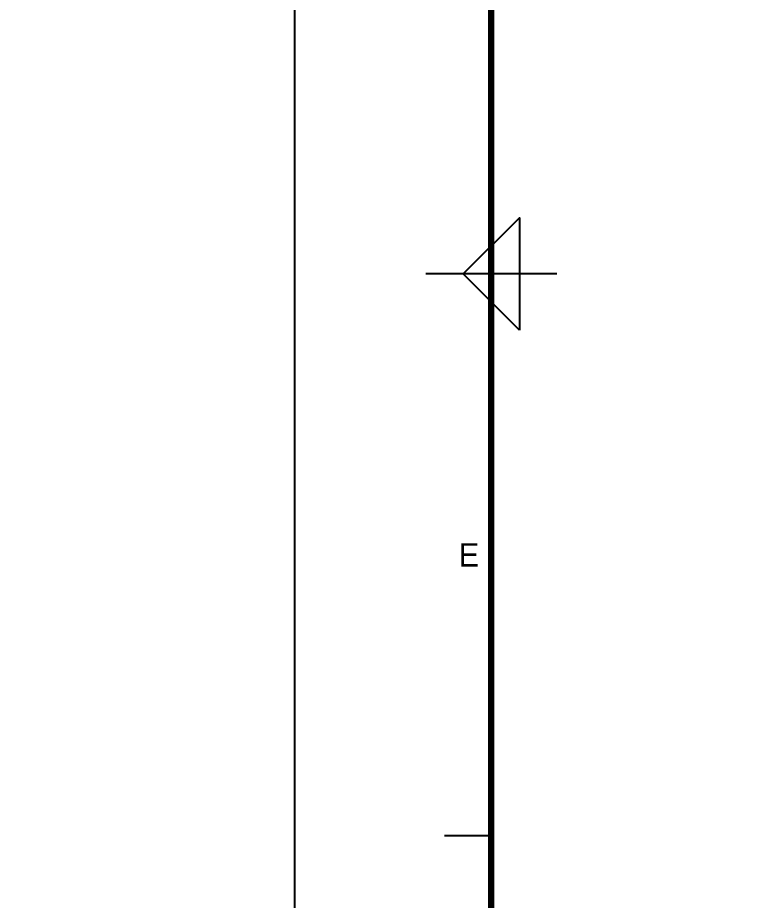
# Model space of a CAD drawing. Header units: millimetres. Extents: x -24416 to 92204, y -190080 to 23760.
# Drawn here: x -1182 to 1912, y -38316 to -34545 of the extents above; entities that cross this region are included whole.
import ezdxf
from ezdxf.enums import TextEntityAlignment as Align
from ezdxf.xclip import XClip

# ---------------------------------------------------------------- set-up
doc = ezdxf.new("R2010")
doc.units = ezdxf.units.MM
doc.header["$LTSCALE"] = 50
doc.header["$XCLIPFRAME"] = 0
doc.linetypes.add('HID', pattern=[2.5, 1.5, -1])
for name, color, linetype in [('AA-BORD-FORM', 7, 'Continuous'), ('AA-BORD-TEXT', 3, 'Continuous'), ('dan1', 7, 'HID')]:
    doc.layers.add(name, color=color, linetype=linetype)
doc.layers.add('MC', color=135, linetype='Continuous', plot=False)
doc.styles.add('HAUD01', font='Dotum.ttf')

# ---------------------------------------------------------------- blocks, each defined once
blk = doc.blocks.new('XR-FORM 청주월명')
at = {"layer": 'AA-BORD-FORM', "color": 2}
for p, q in [((28, 297), (14, 297)), ((21, 237), (16, 237))]:
    blk.add_line(p, q, dxfattribs=at)
at = {"layer": 'AA-BORD-FORM', "color": 1}
blk.add_lwpolyline([(0, 0), (841, 0), (841, 594), (0, 594)], close=True, dxfattribs=at)
at = {"layer": 'AA-BORD-FORM', "color": 2, "const_width": 0.682}
blk.add_lwpolyline([(21, 17), (21, 577), (821, 577), (821, 17)], close=True, dxfattribs=at)
at = {"layer": 'AA-BORD-FORM', "color": 2}
blk.add_lwpolyline([(24, 291), (18, 297), (24, 303)], close=True, dxfattribs=at)
at = {"layer": 'AA-BORD-TEXT', "color": 7, "style": 'HAUD01'}
blk.add_text('E', height=2.5, dxfattribs=at).set_placement((18.613, 267), align=Align.MIDDLE_CENTER)
blk = doc.blocks.new('U-84A(기본)', base_point=(206477.1, -21253.3))
at = {"layer": 'dan1'}
blk.add_lwpolyline([(212742.1, -14678.3), (206602.1, -14678.3)], dxfattribs=at)
at = {"layer": 'MC'}
blk.add_line((212752.1, -17348.3), (206477.1, -17348.3), dxfattribs=at)

msp = doc.modelspace()

# ---------------------------------------------------------------- block references
at = {"xscale": 40, "yscale": 40, "zscale": 40}
msp.add_blockref('XR-FORM 청주월명', (0, -47520), dxfattribs=at)
ref = msp.add_blockref('U-84A(기본)', (5092.5, -41975.4), dxfattribs=dict(xscale=-1))
XClip(ref).set_block_clipping_path([(191242.1148644798, -21553.2908892445), (207671.2559460822, -7828.2908892445)])

doc.saveas('drawing.dxf')
